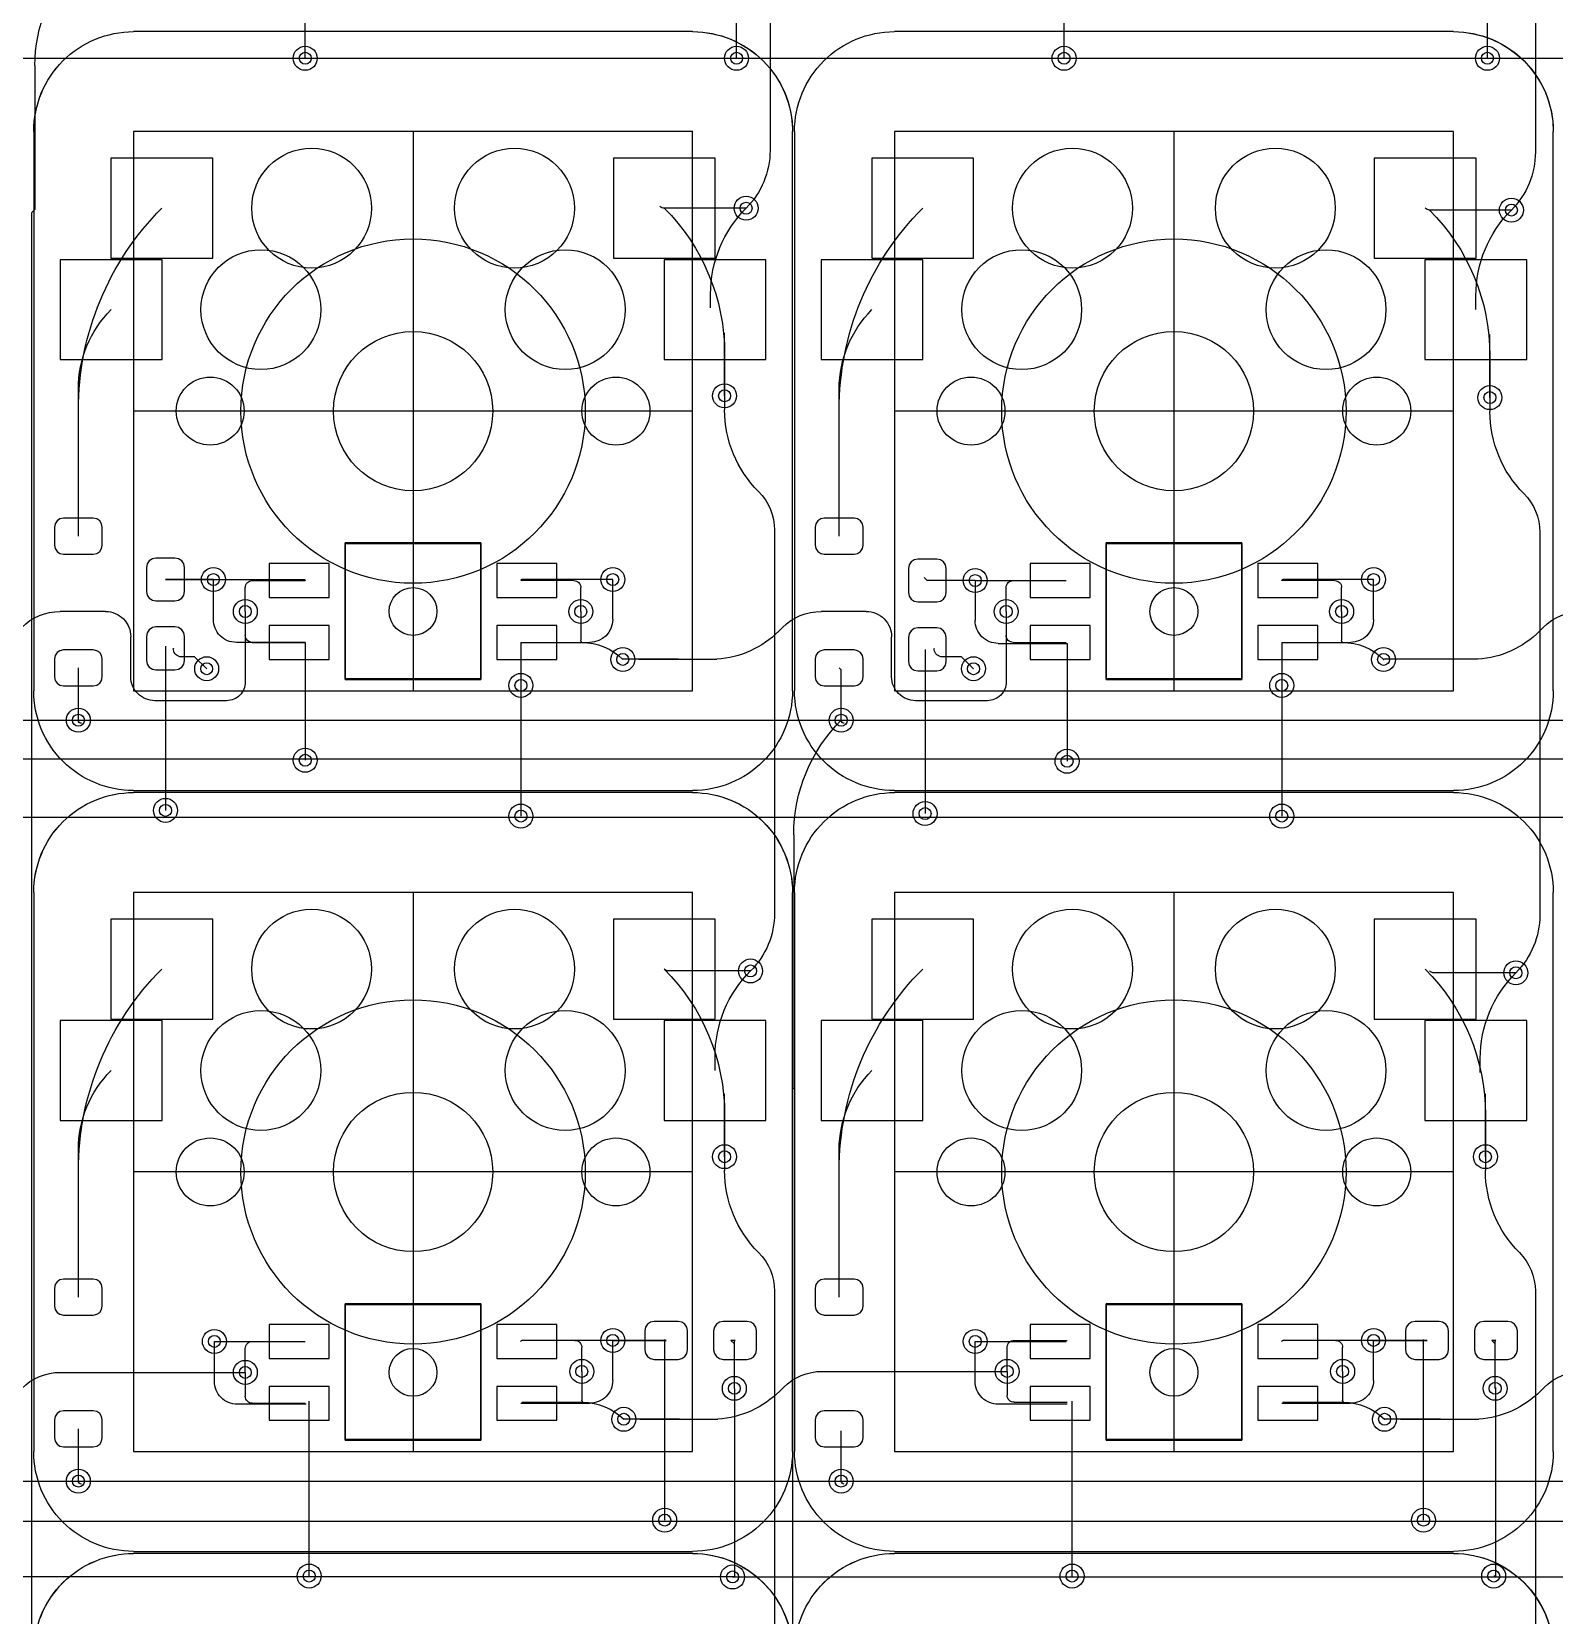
# Model space of a CAD drawing. Header units: millimetres. Extents: x -220 to 263, y -14 to 135.
# Drawn here: x -127.67 to -89.55, y 57.4 to 97.05 of the extents above; entities that cross this region are included whole.
import ezdxf

# ---------------------------------------------------------------- set-up
doc = ezdxf.new("R2010")
doc.units = ezdxf.units.MM
for name, color, linetype, lineweight, true_color in [('livello 10', 6, 'Continuous', 25, 0xff00ff), ('livello 7', 6, 'Continuous', 25, 0xff00ff), ('livello 8', 18, 'Continuous', 25, 0x000000), ('livello 9', 18, 'Continuous', 25, 0x000000)]:
    doc.layers.add(name, color=color, linetype=linetype, lineweight=lineweight, true_color=true_color)

msp = doc.modelspace()

# ---------------------------------------------------------------- linework, layer by layer
at = {"layer": 'livello 10', "color": 6, "true_color": 0xff00ff, "flags": 128}
for points in [[(-125.122, 94.549), (-125.122, 80.549)], [(-111.123, 94.549), (-125.122, 94.549)], [(-111.122, 94.549), (-125.121, 94.549)], [(-111.123, 80.549), (-111.123, 94.549)], [(-92.073, 94.549), (-106.072, 94.549)], [(-92.073, 94.549), (-106.072, 94.549)], [(-106.072, 94.549), (-106.072, 80.549)], [(-92.073, 80.549), (-92.073, 94.549)], [(-125.122, 80.549), (-111.123, 80.549)], [(-106.072, 80.549), (-92.073, 80.549)], [(-111.123, 75.499), (-125.122, 75.499)], [(-125.122, 75.499), (-125.122, 61.499)], [(-111.122, 75.499), (-125.121, 75.499)], [(-111.123, 61.499), (-111.123, 75.499)], [(-106.072, 75.499), (-106.072, 61.499)], [(-92.073, 75.499), (-106.072, 75.499)], [(-92.073, 75.499), (-106.072, 75.499)], [(-92.073, 61.499), (-92.073, 75.499)], [(-125.122, 61.499), (-111.123, 61.499)], [(-106.072, 61.499), (-92.073, 61.499)]]:
    msp.add_lwpolyline(points, dxfattribs=at)
at = {"layer": 'livello 7', "color": 6, "true_color": 0xff00ff, "flags": 128}
for points in [[(-127.622, 94.549, -0.414214), (-125.122, 97.049)], [(-127.621, 94.549, -0.414214), (-125.121, 97.049)], [(-111.123, 97.049, -0.414214), (-108.623, 94.549)], [(-111.122, 97.049, -0.41419), (-108.622, 94.549)], [(-108.572, 94.549, -0.414214), (-106.072, 97.049)], [(-108.572, 94.549, -0.414214), (-106.072, 97.049)], [(-92.073, 97.049, -0.414214), (-89.573, 94.549)], [(-92.073, 97.049, -0.41419), (-89.573, 94.549)], [(-125.122, 78.049, -0.414214), (-127.622, 80.549)], [(-108.623, 80.549, -0.414214), (-111.123, 78.049)], [(-106.072, 78.049, -0.414214), (-108.572, 80.549)], [(-89.573, 80.549, -0.414214), (-92.073, 78.049)], [(-127.622, 75.499, -0.414214), (-125.122, 77.999)], [(-127.621, 75.499, -0.414214), (-125.121, 77.999)], [(-111.123, 77.999, -0.414214), (-108.623, 75.499)], [(-111.122, 77.999, -0.414214), (-108.622, 75.499)], [(-108.572, 75.499, -0.414214), (-106.072, 77.999)], [(-108.572, 75.499, -0.414214), (-106.072, 77.999)], [(-92.073, 77.999, -0.414214), (-89.573, 75.499)], [(-92.073, 77.999, -0.414214), (-89.573, 75.499)], [(-125.122, 58.999, -0.414214), (-127.622, 61.499)], [(-108.623, 61.499, -0.414214), (-111.123, 58.999)], [(-106.072, 58.999, -0.414214), (-108.572, 61.499)], [(-89.573, 61.499, -0.414214), (-92.073, 58.999)], [(-127.622, 56.449, -0.414214), (-125.122, 58.949)], [(-127.621, 56.449, -0.414214), (-125.121, 58.948)], [(-111.123, 58.949, -0.414214), (-108.623, 56.449)], [(-111.122, 58.948, -0.41419), (-108.622, 56.448)], [(-108.572, 56.449, -0.414214), (-106.072, 58.949)], [(-108.572, 56.449, -0.414214), (-106.072, 58.948)], [(-92.073, 58.949, -0.414214), (-89.573, 56.449)], [(-92.073, 58.948, -0.41419), (-89.573, 56.448)]]:
    msp.add_lwpolyline(points, format="xyb", dxfattribs=at)
for points in [[(-111.123, 97.049), (-125.122, 97.049)], [(-92.073, 97.049), (-106.072, 97.049)], [(-127.622, 94.549), (-127.622, 80.549)], [(-125.122, 94.549), (-125.122, 80.549)], [(-111.123, 94.549), (-125.122, 94.549)], [(-111.122, 94.549), (-125.121, 94.549)], [(-118.123, 94.549), (-118.123, 80.549)], [(-111.123, 80.549), (-111.123, 94.549)], [(-108.623, 80.549), (-108.623, 94.549)], [(-108.572, 94.549), (-108.572, 80.549)], [(-92.073, 94.549), (-106.072, 94.549)], [(-92.073, 94.549), (-106.072, 94.549)], [(-106.072, 94.549), (-106.072, 80.549)], [(-99.073, 94.549), (-99.073, 80.549)], [(-92.073, 80.549), (-92.073, 94.549)], [(-89.573, 80.549), (-89.573, 94.549)], [(-111.123, 87.549), (-125.122, 87.549)], [(-111.123, 87.549), (-125.122, 87.549)], [(-92.073, 87.549), (-106.072, 87.549)], [(-92.073, 87.549), (-106.072, 87.549)], [(-116.423, 84.249), (-119.823, 84.249)], [(-119.823, 84.249), (-119.823, 80.849)], [(-119.823, 80.849), (-119.823, 84.249)], [(-119.823, 84.249), (-116.423, 84.249)], [(-116.423, 80.849), (-116.423, 84.249)], [(-116.423, 84.249), (-116.423, 80.849)], [(-97.373, 84.249), (-100.773, 84.249)], [(-100.773, 84.249), (-100.773, 80.849)], [(-100.773, 80.849), (-100.773, 84.249)], [(-100.773, 84.249), (-97.373, 84.249)], [(-97.373, 80.849), (-97.373, 84.249)], [(-97.373, 84.249), (-97.373, 80.849)], [(-125.122, 80.549), (-111.123, 80.549)], [(-119.823, 80.849), (-116.423, 80.849)], [(-116.423, 80.849), (-119.823, 80.849)], [(-106.072, 80.549), (-92.073, 80.549)], [(-100.773, 80.849), (-97.373, 80.849)], [(-97.373, 80.849), (-100.773, 80.849)], [(-125.122, 78.049), (-111.123, 78.049)], [(-111.123, 77.999), (-125.122, 77.999)], [(-111.122, 77.999), (-125.121, 77.999)], [(-106.072, 78.049), (-92.073, 78.049)], [(-92.073, 77.999), (-106.072, 77.999)], [(-92.073, 77.999), (-106.072, 77.999)], [(-127.622, 75.499), (-127.622, 61.499)], [(-111.123, 75.499), (-125.122, 75.499)], [(-125.122, 75.499), (-125.122, 61.499)], [(-111.122, 75.499), (-125.121, 75.499)], [(-118.123, 75.499), (-118.123, 61.499)], [(-111.123, 61.499), (-111.123, 75.499)], [(-108.623, 61.499), (-108.623, 75.499)], [(-108.572, 75.499), (-108.572, 61.499)], [(-106.072, 75.499), (-106.072, 61.499)], [(-92.073, 75.499), (-106.072, 75.499)], [(-92.073, 75.499), (-106.072, 75.499)], [(-99.073, 75.499), (-99.073, 61.499)], [(-92.073, 61.499), (-92.073, 75.499)], [(-89.573, 61.499), (-89.573, 75.499)], [(-111.123, 68.499), (-125.122, 68.499)], [(-111.123, 68.499), (-125.122, 68.499)], [(-92.073, 68.499), (-106.072, 68.499)], [(-92.073, 68.499), (-106.072, 68.499)], [(-116.423, 65.199), (-119.823, 65.199)], [(-119.823, 65.199), (-119.823, 61.799)], [(-119.823, 65.199), (-116.423, 65.199)], [(-119.823, 61.799), (-119.823, 65.199)], [(-116.423, 61.799), (-116.423, 65.199)], [(-116.423, 65.199), (-116.423, 61.799)], [(-97.373, 65.199), (-100.773, 65.199)], [(-100.773, 65.199), (-100.773, 61.799)], [(-100.773, 65.199), (-97.373, 65.199)], [(-100.773, 61.799), (-100.773, 65.199)], [(-97.373, 61.799), (-97.373, 65.199)], [(-97.373, 65.199), (-97.373, 61.799)], [(-125.122, 61.499), (-111.123, 61.499)], [(-119.823, 61.799), (-116.423, 61.799)], [(-116.423, 61.799), (-119.823, 61.799)], [(-106.072, 61.499), (-92.073, 61.499)], [(-100.773, 61.799), (-97.373, 61.799)], [(-97.373, 61.799), (-100.773, 61.799)], [(-125.122, 58.999), (-111.123, 58.999)], [(-111.123, 58.949), (-125.122, 58.949)], [(-111.122, 58.949), (-125.121, 58.949)], [(-106.072, 58.999), (-92.073, 58.999)], [(-92.073, 58.949), (-106.072, 58.949)], [(-92.073, 58.949), (-106.072, 58.949)]]:
    msp.add_lwpolyline(points, dxfattribs=at)
at = {"layer": 'livello 7', "color": 6, "true_color": 0xff00ff}
for centre in [(-118.123, 87.549), (-99.073, 87.549), (-118.123, 68.499), (-99.073, 68.499)]:
    msp.add_circle(centre, 4.311, dxfattribs=at)
at = {"layer": 'livello 8', "color": 163, "true_color": 0x4d7fc4, "flags": 128}
for points in [[(-109.184, 103.663), (-109.184, 94.077)], [(-90.023, 103.617), (-90.023, 94.031)], [(-110.023, 96.382), (-110.023, 102.32)], [(-91.223, 96.382), (-91.223, 102.32)], [(-120.823, 96.382), (-120.823, 100.757)], [(-101.823, 96.382), (-101.823, 100.757)], [(-127.591, 96.203), (-127.591, 92.599)], [(-123.138, 91.379), (-123.138, 93.879), (-125.688, 93.879), (-125.688, 91.379), (-123.138, 91.379)], [(-104.088, 91.379), (-104.088, 93.879), (-106.638, 93.879), (-106.638, 91.379), (-104.088, 91.379)], [(-127.591, 92.599), (-127.673, 92.517)], [(-127.673, 92.517), (-127.673, 77.199)], [(-109.288, 88.839), (-109.288, 91.339), (-111.838, 91.339), (-111.838, 88.839), (-109.288, 88.839)], [(-90.238, 88.839), (-90.238, 91.339), (-92.788, 91.339), (-92.788, 88.839), (-90.238, 88.839)], [(-110.674, 90.135), (-110.674, 90.48)], [(-91.513, 90.089), (-91.513, 90.434)], [(-110.323, 87.932), (-110.323, 89.509)], [(-91.161, 87.886), (-91.161, 89.463)], [(-110.323, 87.932), (-110.323, 87.584)], [(-91.161, 87.886), (-91.161, 87.538)], [(-126.504, 84.418), (-126.504, 87.58)], [(-107.454, 84.418), (-107.454, 87.58)], [(-126.879, 84.868), (-126.965, 84.851), (-127.038, 84.802), (-127.087, 84.729), (-127.104, 84.643), (-127.104, 84.193), (-127.087, 84.107), (-127.038, 84.034), (-126.965, 83.985), (-126.879, 83.968), (-126.129, 83.968), (-126.043, 83.985), (-125.97, 84.034), (-125.921, 84.107), (-125.904, 84.193), (-125.904, 84.643), (-125.921, 84.729), (-125.97, 84.802), (-126.043, 84.851), (-126.129, 84.868), (-126.879, 84.868)], [(-107.829, 84.868), (-107.915, 84.851), (-107.988, 84.802), (-108.037, 84.729), (-108.054, 84.643), (-108.054, 84.193), (-108.037, 84.107), (-107.988, 84.034), (-107.915, 83.985), (-107.829, 83.968), (-107.079, 83.968), (-106.993, 83.985), (-106.92, 84.034), (-106.871, 84.107), (-106.854, 84.193), (-106.854, 84.643), (-106.871, 84.729), (-106.92, 84.802), (-106.993, 84.851), (-107.079, 84.868), (-107.829, 84.868)], [(-109.073, 84.567), (-109.073, 74.981)], [(-89.911, 84.52), (-89.911, 74.934)], [(-124.56, 83.87), (-124.651, 83.852), (-124.728, 83.8), (-124.779, 83.723), (-124.797, 83.632), (-124.797, 83.032), (-124.779, 82.941), (-124.728, 82.864), (-124.651, 82.813), (-124.56, 82.795), (-124.085, 82.795), (-123.994, 82.813), (-123.917, 82.864), (-123.865, 82.941), (-123.847, 83.032), (-123.847, 83.632), (-123.865, 83.723), (-123.917, 83.8), (-123.994, 83.852), (-124.085, 83.87), (-124.56, 83.87)], [(-120.223, 82.882), (-120.223, 83.732), (-121.723, 83.732), (-121.723, 82.882), (-120.223, 82.882)], [(-114.523, 82.882), (-114.523, 83.732), (-116.023, 83.732), (-116.023, 82.882), (-114.523, 82.882)], [(-105.485, 83.845), (-105.576, 83.827), (-105.653, 83.775), (-105.704, 83.698), (-105.722, 83.607), (-105.722, 83.007), (-105.704, 82.916), (-105.653, 82.839), (-105.576, 82.788), (-105.485, 82.77), (-105.01, 82.77), (-104.919, 82.788), (-104.842, 82.839), (-104.79, 82.916), (-104.772, 83.007), (-104.772, 83.607), (-104.79, 83.698), (-104.842, 83.775), (-104.919, 83.827), (-105.01, 83.845), (-105.485, 83.845)], [(-101.173, 82.882), (-101.173, 83.732), (-102.673, 83.732), (-102.673, 82.882), (-101.173, 82.882)], [(-95.473, 82.882), (-95.473, 83.732), (-96.973, 83.732), (-96.973, 82.882), (-95.473, 82.882)], [(-124.322, 83.332), (-123.123, 83.332)], [(-123.123, 82.332), (-123.123, 83.332)], [(-122.148, 83.307), (-120.823, 83.307)], [(-113.123, 83.332), (-115.398, 83.332)], [(-105.247, 83.307), (-105.323, 83.382)], [(-104.048, 83.307), (-105.247, 83.307)], [(-104.048, 83.307), (-104.048, 82.307)], [(-103.098, 83.307), (-101.773, 83.307)], [(-94.073, 83.332), (-96.348, 83.332)], [(-122.323, 82.532), (-122.323, 83.132)], [(-103.273, 82.532), (-103.273, 83.132)], [(-113.923, 82.532), (-113.923, 81.815)], [(-94.873, 82.532), (-94.873, 81.815)], [(-124.56, 82.145), (-124.651, 82.127), (-124.728, 82.075), (-124.779, 81.998), (-124.797, 81.907), (-124.797, 81.307), (-124.779, 81.216), (-124.728, 81.139), (-124.651, 81.088), (-124.56, 81.07), (-124.085, 81.07), (-123.994, 81.088), (-123.917, 81.139), (-123.865, 81.216), (-123.847, 81.307), (-123.847, 81.907), (-123.865, 81.998), (-123.917, 82.075), (-123.994, 82.127), (-124.085, 82.145), (-124.56, 82.145)], [(-120.223, 81.332), (-120.223, 82.182), (-121.723, 82.182), (-121.723, 81.332), (-120.223, 81.332)], [(-114.523, 81.332), (-114.523, 82.182), (-116.023, 82.182), (-116.023, 81.332), (-114.523, 81.332)], [(-105.485, 82.12), (-105.576, 82.102), (-105.653, 82.05), (-105.704, 81.973), (-105.722, 81.882), (-105.722, 81.282), (-105.704, 81.191), (-105.653, 81.114), (-105.576, 81.063), (-105.485, 81.045), (-105.01, 81.045), (-104.919, 81.063), (-104.842, 81.114), (-104.79, 81.191), (-104.772, 81.282), (-104.772, 81.882), (-104.79, 81.973), (-104.842, 82.05), (-104.919, 82.102), (-105.01, 82.12), (-105.485, 82.12)], [(-101.173, 81.332), (-101.173, 82.182), (-102.673, 82.182), (-102.673, 81.332), (-101.173, 81.332)], [(-95.473, 81.332), (-95.473, 82.182), (-96.973, 82.182), (-96.973, 81.332), (-95.473, 81.332)], [(-120.823, 81.757), (-122.548, 81.757)], [(-120.823, 81.757), (-120.823, 78.807)], [(-115.423, 81.757), (-113.899, 81.757)], [(-103.473, 81.732), (-101.748, 81.732)], [(-101.748, 81.732), (-101.748, 78.782)], [(-96.373, 81.757), (-94.849, 81.757)], [(-126.879, 81.568), (-126.965, 81.551), (-127.038, 81.502), (-127.087, 81.429), (-127.104, 81.343), (-127.104, 80.893), (-127.087, 80.807), (-127.038, 80.734), (-126.965, 80.685), (-126.879, 80.668), (-126.129, 80.668), (-126.043, 80.685), (-125.97, 80.734), (-125.921, 80.807), (-125.904, 80.893), (-125.904, 81.343), (-125.921, 81.429), (-125.97, 81.502), (-126.043, 81.551), (-126.129, 81.568), (-126.879, 81.568)], [(-124.322, 81.664), (-124.322, 77.553)], [(-123.592, 81.4), (-123.962, 81.4)], [(-123.291, 81.099), (-123.592, 81.4)], [(-107.829, 81.568), (-107.915, 81.551), (-107.988, 81.502), (-108.037, 81.429), (-108.054, 81.343), (-108.054, 80.893), (-108.037, 80.807), (-107.988, 80.734), (-107.915, 80.685), (-107.829, 80.668), (-107.079, 80.668), (-106.993, 80.685), (-106.92, 80.734), (-106.871, 80.807), (-106.854, 80.893), (-106.854, 81.343), (-106.871, 81.429), (-106.92, 81.502), (-106.993, 81.551), (-107.079, 81.568), (-107.829, 81.568)], [(-105.304, 81.582), (-105.304, 77.472)], [(-104.392, 81.4), (-104.912, 81.4)], [(-104.091, 81.099), (-104.392, 81.4)], [(-126.504, 79.81), (-126.504, 81.118)], [(-107.404, 81.068), (-107.454, 81.118)], [(-107.404, 79.81), (-107.404, 81.068)], [(-115.423, 80.682), (-115.423, 77.41)], [(-96.373, 80.682), (-96.373, 77.41)], [(-127.673, 77.199), (-127.673, 64.199)], [(-108.591, 76.944), (-108.591, 70.599)], [(-123.138, 72.329), (-123.138, 74.829), (-125.688, 74.829), (-125.688, 72.329), (-123.138, 72.329)], [(-104.088, 72.329), (-104.088, 74.829), (-106.638, 74.829), (-106.638, 72.329), (-104.088, 72.329)], [(-109.288, 69.789), (-109.288, 72.289), (-111.838, 72.289), (-111.838, 69.789), (-109.288, 69.789)], [(-90.238, 69.789), (-90.238, 72.289), (-92.788, 72.289), (-92.788, 69.789), (-90.238, 69.789)], [(-110.563, 71.039), (-110.563, 71.384)], [(-91.401, 70.992), (-91.401, 71.337)], [(-108.591, 70.599), (-108.623, 70.567)], [(-110.323, 68.882), (-110.323, 70.459)], [(-108.623, 70.567), (-108.623, 38.731)], [(-91.273, 68.882), (-91.273, 70.459)], [(-110.323, 68.882), (-110.323, 68.534)], [(-91.273, 68.882), (-91.273, 68.534)], [(-126.504, 65.368), (-126.504, 68.53)], [(-107.454, 65.368), (-107.454, 68.53)], [(-126.879, 65.818), (-126.965, 65.8), (-127.038, 65.752), (-127.087, 65.679), (-127.104, 65.593), (-127.104, 65.143), (-127.087, 65.056), (-127.038, 64.983), (-126.965, 64.935), (-126.879, 64.918), (-126.129, 64.918), (-126.043, 64.935), (-125.97, 64.983), (-125.921, 65.056), (-125.904, 65.143), (-125.904, 65.593), (-125.921, 65.679), (-125.97, 65.752), (-126.043, 65.8), (-126.129, 65.818), (-126.879, 65.818)], [(-109.073, 65.516), (-109.073, 55.931)], [(-107.829, 65.818), (-107.915, 65.8), (-107.988, 65.752), (-108.037, 65.679), (-108.054, 65.593), (-108.054, 65.143), (-108.037, 65.056), (-107.988, 64.983), (-107.915, 64.935), (-107.829, 64.918), (-107.079, 64.918), (-106.993, 64.935), (-106.92, 64.983), (-106.871, 65.056), (-106.854, 65.143), (-106.854, 65.593), (-106.871, 65.679), (-106.92, 65.752), (-106.993, 65.8), (-107.079, 65.818), (-107.829, 65.818)], [(-90.023, 65.516), (-90.023, 55.931)], [(-121.723, 64.682), (-121.723, 63.832), (-120.223, 63.832), (-120.223, 64.682), (-121.723, 64.682)], [(-116.023, 64.682), (-116.023, 63.832), (-114.523, 63.832), (-114.523, 64.682), (-116.023, 64.682)], [(-112.323, 64.045), (-112.304, 63.954), (-112.253, 63.877), (-112.176, 63.825), (-112.085, 63.807), (-111.485, 63.807), (-111.394, 63.825), (-111.317, 63.877), (-111.266, 63.954), (-111.248, 64.045), (-111.248, 64.52), (-111.266, 64.611), (-111.317, 64.688), (-111.394, 64.739), (-111.485, 64.757), (-112.085, 64.757), (-112.176, 64.739), (-112.253, 64.688), (-112.304, 64.611), (-112.323, 64.52), (-112.323, 64.045)], [(-110.598, 64.045), (-110.579, 63.954), (-110.528, 63.877), (-110.451, 63.825), (-110.36, 63.807), (-109.76, 63.807), (-109.669, 63.825), (-109.592, 63.877), (-109.541, 63.954), (-109.523, 64.045), (-109.523, 64.52), (-109.541, 64.611), (-109.592, 64.688), (-109.669, 64.739), (-109.76, 64.757), (-110.36, 64.757), (-110.451, 64.739), (-110.528, 64.688), (-110.579, 64.611), (-110.598, 64.52), (-110.598, 64.045)], [(-102.673, 64.682), (-102.673, 63.832), (-101.173, 63.832), (-101.173, 64.682), (-102.673, 64.682)], [(-96.973, 64.682), (-96.973, 63.832), (-95.473, 63.832), (-95.473, 64.682), (-96.973, 64.682)], [(-93.273, 64.045), (-93.254, 63.954), (-93.203, 63.877), (-93.126, 63.825), (-93.035, 63.807), (-92.435, 63.807), (-92.344, 63.825), (-92.267, 63.877), (-92.216, 63.954), (-92.198, 64.045), (-92.198, 64.52), (-92.216, 64.611), (-92.267, 64.688), (-92.344, 64.739), (-92.435, 64.757), (-93.035, 64.757), (-93.126, 64.739), (-93.203, 64.688), (-93.254, 64.611), (-93.273, 64.52), (-93.273, 64.045)], [(-91.548, 64.045), (-91.529, 63.954), (-91.478, 63.877), (-91.401, 63.825), (-91.31, 63.807), (-90.71, 63.807), (-90.619, 63.825), (-90.542, 63.877), (-90.491, 63.954), (-90.473, 64.045), (-90.473, 64.52), (-90.491, 64.611), (-90.542, 64.688), (-90.619, 64.739), (-90.71, 64.757), (-91.31, 64.757), (-91.401, 64.739), (-91.478, 64.688), (-91.529, 64.611), (-91.548, 64.52), (-91.548, 64.045)], [(-123.098, 63.257), (-123.098, 64.257)], [(-122.148, 64.257), (-120.823, 64.257)], [(-113.123, 64.282), (-115.398, 64.282)], [(-113.123, 64.282), (-111.785, 64.282)], [(-111.823, 59.782), (-111.823, 64.305)], [(-110.06, 64.282), (-110.166, 64.282)], [(-110.079, 64.263), (-110.06, 64.282)], [(-110.079, 63.082), (-110.079, 64.263)], [(-104.048, 63.257), (-104.048, 64.257)], [(-103.073, 64.282), (-101.748, 64.282)], [(-94.073, 64.282), (-96.348, 64.282)], [(-94.073, 64.282), (-92.735, 64.282)], [(-92.823, 59.782), (-92.823, 64.305)], [(-91.01, 64.282), (-91.116, 64.282)], [(-91.029, 64.263), (-91.01, 64.282)], [(-91.029, 63.082), (-91.029, 64.263)], [(-127.673, 64.199), (-127.673, 37.062)], [(-122.323, 63.482), (-122.323, 64.082)], [(-103.248, 63.507), (-103.248, 64.107)], [(-113.898, 63.507), (-113.898, 62.79)], [(-94.848, 63.507), (-94.848, 62.79)], [(-121.723, 63.132), (-121.723, 62.282), (-120.223, 62.282), (-120.223, 63.132), (-121.723, 63.132)], [(-116.023, 63.132), (-116.023, 62.282), (-114.523, 62.282), (-114.523, 63.132), (-116.023, 63.132)], [(-110.079, 63.082), (-110.079, 58.359)], [(-102.673, 63.132), (-102.673, 62.282), (-101.173, 62.282), (-101.173, 63.132), (-102.673, 63.132)], [(-96.973, 63.132), (-96.973, 62.282), (-95.473, 62.282), (-95.473, 63.132), (-96.973, 63.132)], [(-91.023, 63.105), (-91.023, 58.382)], [(-120.798, 62.682), (-122.523, 62.682)], [(-120.723, 58.382), (-120.723, 62.757)], [(-115.398, 62.732), (-113.874, 62.732)], [(-101.748, 62.682), (-103.473, 62.682)], [(-101.623, 58.382), (-101.623, 62.757)], [(-96.348, 62.732), (-94.824, 62.732)], [(-126.879, 62.518), (-126.965, 62.5), (-127.038, 62.452), (-127.087, 62.379), (-127.104, 62.293), (-127.104, 61.843), (-127.087, 61.756), (-127.038, 61.683), (-126.965, 61.635), (-126.879, 61.618), (-126.129, 61.618), (-126.043, 61.635), (-125.97, 61.683), (-125.921, 61.756), (-125.904, 61.843), (-125.904, 62.293), (-125.921, 62.379), (-125.97, 62.452), (-126.043, 62.5), (-126.129, 62.518), (-126.879, 62.518)], [(-107.829, 62.518), (-107.915, 62.5), (-107.988, 62.452), (-108.037, 62.379), (-108.054, 62.293), (-108.054, 61.843), (-108.037, 61.756), (-107.988, 61.683), (-107.915, 61.635), (-107.829, 61.618), (-107.079, 61.618), (-106.993, 61.635), (-106.92, 61.683), (-106.871, 61.756), (-106.854, 61.843), (-106.854, 62.293), (-106.871, 62.379), (-106.92, 62.452), (-106.993, 62.5), (-107.079, 62.518), (-107.829, 62.518)], [(-126.504, 60.759), (-126.504, 62.068)], [(-107.404, 60.759), (-107.404, 62.018)], [(-110.079, 58.359), (-110.123, 58.359)], [(-91.023, 58.382), (-91.066, 58.382)]]:
    msp.add_lwpolyline(points, dxfattribs=at)
for points in [[(-127.591, 96.203, -0.198908), (-126.523, 98.782)], [(-109.184, 94.077, -0.198907), (-109.784, 92.629)], [(-90.023, 94.031, -0.198912), (-90.623, 92.582)], [(-126.504, 87.58, -0.198909), (-124.413, 92.629)], [(-110.674, 90.48, -0.198901), (-109.784, 92.629)], [(-107.454, 87.58, -0.198909), (-105.363, 92.629)], [(-91.512, 90.434, -0.198908), (-90.623, 92.582)], [(-109.473, 85.532, -0.198913), (-110.323, 87.584)], [(-90.311, 85.486, -0.198916), (-91.161, 87.538)], [(-109.472, 85.532, -0.198921), (-109.073, 84.567)], [(-90.311, 85.486, -0.198929), (-89.911, 84.52)], [(-122.322, 83.132, -0.414214), (-122.148, 83.307)], [(-115.422, 83.307, -0.414214), (-115.398, 83.332)], [(-103.272, 83.132, -0.414214), (-103.098, 83.307)], [(-96.372, 83.307, -0.414214), (-96.348, 83.332)], [(-122.548, 81.757, -0.414214), (-123.123, 82.332)], [(-103.473, 81.732, -0.414214), (-104.048, 82.307)], [(-113.899, 81.757, -0.19889), (-113.923, 81.815)], [(-113.899, 81.757, -0.198904), (-112.873, 81.332)], [(-94.849, 81.757, -0.19889), (-94.873, 81.815)], [(-94.849, 81.757, -0.198904), (-93.823, 81.332)], [(-123.962, 81.4, -0.345371), (-124.129, 81.607)], [(-124.129, 81.607, -0.414214), (-124.123, 81.601)], [(-104.912, 81.4, -0.345371), (-105.079, 81.607)], [(-105.079, 81.607, -0.414214), (-105.073, 81.601)], [(-108.591, 76.944, -0.198914), (-107.404, 79.81)], [(-109.072, 74.981, -0.198907), (-109.673, 73.532)], [(-89.911, 74.934, -0.198912), (-90.511, 73.486)], [(-126.504, 68.53, -0.198913), (-124.413, 73.579)], [(-110.563, 71.384, -0.198905), (-109.673, 73.532)], [(-107.454, 68.53, -0.198913), (-105.363, 73.579)], [(-91.401, 71.337, -0.198908), (-90.511, 73.486)], [(-109.472, 66.482, -0.198916), (-110.323, 68.534)], [(-90.422, 66.482, -0.198916), (-91.273, 68.534)], [(-109.473, 66.482, -0.198929), (-109.073, 65.516)], [(-90.423, 66.482, -0.198929), (-90.023, 65.516)], [(-122.323, 64.082, -0.414214), (-122.148, 64.257)], [(-115.423, 64.257, -0.414214), (-115.398, 64.282)], [(-103.248, 64.107, -0.414214), (-103.073, 64.282)], [(-96.373, 64.257, -0.414214), (-96.348, 64.282)], [(-122.523, 62.682, -0.414214), (-123.098, 63.257)], [(-103.473, 62.682, -0.414214), (-104.048, 63.257)], [(-113.874, 62.732, -0.198573), (-113.898, 62.79)], [(-113.874, 62.732, -0.198911), (-112.848, 62.307)], [(-94.824, 62.732, -0.198573), (-94.848, 62.79)], [(-94.824, 62.732, -0.198911), (-93.798, 62.307)]]:
    msp.add_lwpolyline(points, format="xyb", dxfattribs=at)
at = {"layer": 'livello 8', "color": 254, "true_color": 0xd0d2cd, "flags": 128}
for points in [[(-116.423, 84.232), (-119.823, 84.232)], [(-119.823, 84.232), (-119.823, 80.832)], [(-119.823, 80.832), (-119.823, 84.232)], [(-119.823, 84.232), (-116.423, 84.232)], [(-116.423, 80.832), (-116.423, 84.232)], [(-116.423, 84.232), (-116.423, 80.832)], [(-97.373, 84.232), (-100.773, 84.232)], [(-100.773, 84.232), (-100.773, 80.832)], [(-100.773, 80.832), (-100.773, 84.232)], [(-100.773, 84.232), (-97.373, 84.232)], [(-97.373, 80.832), (-97.373, 84.232)], [(-97.373, 84.232), (-97.373, 80.832)], [(-119.823, 80.832), (-116.423, 80.832)], [(-116.423, 80.832), (-119.823, 80.832)], [(-100.773, 80.832), (-97.373, 80.832)], [(-97.373, 80.832), (-100.773, 80.832)], [(-116.423, 65.182), (-119.823, 65.182)], [(-119.823, 65.182), (-119.823, 61.782)], [(-119.823, 65.182), (-116.423, 65.182)], [(-119.823, 61.782), (-119.823, 65.182)], [(-116.423, 61.782), (-116.423, 65.182)], [(-116.423, 65.182), (-116.423, 61.782)], [(-97.373, 65.182), (-100.773, 65.182)], [(-100.773, 65.182), (-100.773, 61.782)], [(-100.773, 65.182), (-97.373, 65.182)], [(-100.773, 61.782), (-100.773, 65.182)], [(-97.373, 61.782), (-97.373, 65.182)], [(-97.373, 65.182), (-97.373, 61.782)], [(-119.823, 61.782), (-116.423, 61.782)], [(-116.423, 61.782), (-119.823, 61.782)], [(-100.773, 61.782), (-97.373, 61.782)], [(-97.373, 61.782), (-100.773, 61.782)]]:
    msp.add_lwpolyline(points, dxfattribs=at)
at = {"layer": 'livello 8', "color": 7, "true_color": 0xececec}
for centre in [(-120.823, 96.382), (-110.023, 96.382), (-101.823, 96.382), (-91.223, 96.382), (-109.784, 92.629), (-90.623, 92.582), (-110.323, 87.932), (-91.161, 87.886), (-123.123, 83.332), (-113.123, 83.332), (-104.048, 83.307), (-94.073, 83.332), (-122.323, 82.532), (-113.923, 82.532), (-103.273, 82.532), (-94.873, 82.532), (-123.291, 81.099), (-112.873, 81.332), (-104.091, 81.099), (-93.823, 81.332), (-115.423, 80.682), (-96.373, 80.682), (-126.504, 79.81), (-107.404, 79.81), (-120.823, 78.807), (-101.748, 78.782), (-124.322, 77.553), (-105.304, 77.472), (-115.423, 77.41), (-96.373, 77.41), (-109.673, 73.532), (-90.511, 73.486), (-110.323, 68.882), (-91.273, 68.882), (-123.098, 64.257), (-113.123, 64.282), (-104.048, 64.257), (-94.073, 64.282), (-122.323, 63.482), (-113.898, 63.507), (-103.248, 63.507), (-94.848, 63.507), (-110.079, 63.082), (-91.029, 63.082), (-112.848, 62.307), (-93.798, 62.307), (-126.504, 60.759), (-107.404, 60.759), (-111.823, 59.782), (-92.823, 59.782), (-120.723, 58.382), (-101.623, 58.382), (-91.066, 58.382), (-110.123, 58.359)]:
    msp.add_circle(centre, 0.3, dxfattribs=at)
at = {"layer": 'livello 8', "color": 7}
for centre, radius in [((-120.823, 96.382), 0.15), ((-110.023, 96.382), 0.15), ((-101.823, 96.382), 0.15), ((-91.223, 96.382), 0.15), ((-120.663, 92.629), 1.5), ((-115.583, 92.629), 1.5), ((-101.613, 92.629), 1.5), ((-96.533, 92.629), 1.5), ((-109.784, 92.629), 0.15), ((-90.623, 92.582), 0.15), ((-121.933, 90.089), 1.5), ((-114.313, 90.089), 1.5), ((-102.883, 90.089), 1.5), ((-95.263, 90.089), 1.5), ((-118.123, 87.549), 1.994), ((-118.123, 87.549), 1.994), ((-99.073, 87.549), 1.994), ((-99.073, 87.549), 1.994), ((-123.203, 87.549), 0.851), ((-123.203, 87.549), 0.851), ((-113.043, 87.549), 0.851), ((-113.043, 87.549), 0.851), ((-110.323, 87.932), 0.15), ((-104.153, 87.549), 0.851), ((-104.153, 87.549), 0.851), ((-93.993, 87.549), 0.851), ((-93.993, 87.549), 0.851), ((-91.161, 87.886), 0.15), ((-123.123, 83.332), 0.15), ((-113.123, 83.332), 0.15), ((-104.048, 83.307), 0.15), ((-94.073, 83.332), 0.15), ((-122.323, 82.532), 0.15), ((-113.923, 82.532), 0.15), ((-103.273, 82.532), 0.15), ((-94.873, 82.532), 0.15), ((-112.873, 81.332), 0.15), ((-93.823, 81.332), 0.15), ((-123.291, 81.099), 0.15), ((-104.091, 81.099), 0.15), ((-115.423, 80.682), 0.15), ((-96.373, 80.682), 0.15), ((-126.504, 79.81), 0.15), ((-107.404, 79.81), 0.15), ((-120.823, 78.807), 0.15), ((-101.748, 78.782), 0.15), ((-124.322, 77.553), 0.15), ((-115.423, 77.41), 0.15), ((-105.304, 77.472), 0.15), ((-96.373, 77.41), 0.15), ((-120.663, 73.579), 1.5), ((-115.583, 73.579), 1.5), ((-101.613, 73.579), 1.5), ((-96.533, 73.579), 1.5), ((-109.673, 73.532), 0.15), ((-90.511, 73.486), 0.15), ((-121.933, 71.039), 1.5), ((-114.313, 71.039), 1.5), ((-102.883, 71.039), 1.5), ((-95.263, 71.039), 1.5), ((-118.123, 68.499), 1.994), ((-118.123, 68.499), 1.994), ((-99.073, 68.499), 1.994), ((-99.073, 68.499), 1.994), ((-123.203, 68.499), 0.851), ((-123.203, 68.499), 0.851), ((-113.043, 68.499), 0.851), ((-113.043, 68.499), 0.851), ((-110.323, 68.882), 0.15), ((-104.153, 68.499), 0.851), ((-104.153, 68.499), 0.851), ((-93.993, 68.499), 0.851), ((-93.993, 68.499), 0.851), ((-91.273, 68.882), 0.15), ((-123.098, 64.257), 0.15), ((-113.123, 64.282), 0.15), ((-104.048, 64.257), 0.15), ((-94.073, 64.282), 0.15), ((-122.323, 63.482), 0.15), ((-113.898, 63.507), 0.15), ((-103.248, 63.507), 0.15), ((-94.848, 63.507), 0.15), ((-110.079, 63.082), 0.15), ((-91.029, 63.082), 0.15), ((-112.848, 62.307), 0.15), ((-93.798, 62.307), 0.15), ((-126.504, 60.759), 0.15), ((-107.404, 60.759), 0.15), ((-111.823, 59.782), 0.15), ((-92.823, 59.782), 0.15), ((-120.723, 58.382), 0.15), ((-110.123, 58.359), 0.15), ((-101.623, 58.382), 0.15), ((-91.066, 58.382), 0.15)]:
    msp.add_circle(centre, radius, dxfattribs=at)
at = {"layer": 'livello 8', "color": 163, "true_color": 0x4d7fc4}
for centre in [(-118.123, 82.532), (-99.073, 82.532), (-118.123, 63.482), (-99.073, 63.482)]:
    msp.add_circle(centre, 0.599, dxfattribs=at)
at = {"layer": 'livello 9', "color": 22, "true_color": 0xc83434, "flags": 128}
for points in [[(-162.891, 96.382), (-71.923, 96.382)], [(-113.108, 93.879), (-113.108, 91.379), (-110.558, 91.379), (-110.558, 93.879), (-113.108, 93.879)], [(-94.058, 93.879), (-94.058, 91.379), (-91.508, 91.379), (-91.508, 93.879), (-94.058, 93.879)], [(-109.784, 92.629), (-111.833, 92.629)], [(-90.623, 92.582), (-92.671, 92.582)], [(-126.958, 91.339), (-126.958, 88.839), (-124.408, 88.839), (-124.408, 91.339), (-126.958, 91.339)], [(-107.908, 91.339), (-107.908, 88.839), (-105.358, 88.839), (-105.358, 91.339), (-107.908, 91.339)], [(-110.323, 88.983), (-110.323, 87.932)], [(-91.161, 88.937), (-91.161, 87.886)], [(-126.504, 84.418), (-126.504, 88.106)], [(-107.454, 84.418), (-107.454, 88.106)], [(-126.879, 84.868), (-126.965, 84.851), (-127.038, 84.802), (-127.087, 84.729), (-127.104, 84.643), (-127.104, 84.193), (-127.087, 84.107), (-127.038, 84.034), (-126.965, 83.985), (-126.879, 83.968), (-126.129, 83.968), (-126.043, 83.985), (-125.97, 84.034), (-125.921, 84.107), (-125.904, 84.193), (-125.904, 84.643), (-125.921, 84.729), (-125.97, 84.802), (-126.043, 84.851), (-126.129, 84.868), (-126.879, 84.868)], [(-107.829, 84.868), (-107.915, 84.851), (-107.988, 84.802), (-108.037, 84.729), (-108.054, 84.643), (-108.054, 84.193), (-108.037, 84.107), (-107.988, 84.034), (-107.915, 83.985), (-107.829, 83.968), (-107.079, 83.968), (-106.993, 83.985), (-106.92, 84.034), (-106.871, 84.107), (-106.854, 84.193), (-106.854, 84.643), (-106.871, 84.729), (-106.92, 84.802), (-106.993, 84.851), (-107.079, 84.868), (-107.829, 84.868)], [(-124.56, 83.87), (-124.651, 83.852), (-124.728, 83.8), (-124.779, 83.723), (-124.797, 83.632), (-124.797, 83.032), (-124.779, 82.941), (-124.728, 82.864), (-124.651, 82.813), (-124.56, 82.795), (-124.085, 82.795), (-123.994, 82.813), (-123.917, 82.864), (-123.865, 82.941), (-123.847, 83.032), (-123.847, 83.632), (-123.865, 83.723), (-123.917, 83.8), (-123.994, 83.852), (-124.085, 83.87), (-124.56, 83.87)], [(-120.223, 82.882), (-120.223, 83.732), (-121.723, 83.732), (-121.723, 82.882), (-120.223, 82.882)], [(-114.523, 82.882), (-114.523, 83.732), (-116.023, 83.732), (-116.023, 82.882), (-114.523, 82.882)], [(-105.485, 83.845), (-105.576, 83.827), (-105.653, 83.775), (-105.704, 83.698), (-105.722, 83.607), (-105.722, 83.007), (-105.704, 82.916), (-105.653, 82.839), (-105.576, 82.788), (-105.485, 82.77), (-105.01, 82.77), (-104.919, 82.788), (-104.842, 82.839), (-104.79, 82.916), (-104.772, 83.007), (-104.772, 83.607), (-104.79, 83.698), (-104.842, 83.775), (-104.919, 83.827), (-105.01, 83.845), (-105.485, 83.845)], [(-101.173, 82.882), (-101.173, 83.732), (-102.673, 83.732), (-102.673, 82.882), (-101.173, 82.882)], [(-95.473, 82.882), (-95.473, 83.732), (-96.973, 83.732), (-96.973, 82.882), (-95.473, 82.882)], [(-123.123, 83.332), (-124.322, 83.332)], [(-123.123, 83.332), (-120.848, 83.332)], [(-114.098, 83.307), (-115.423, 83.307)], [(-113.123, 82.332), (-113.123, 83.332)], [(-105.247, 83.307), (-105.323, 83.382)], [(-104.048, 83.307), (-105.247, 83.307)], [(-104.048, 83.307), (-101.773, 83.307)], [(-95.048, 83.307), (-96.373, 83.307)], [(-94.073, 82.332), (-94.073, 83.332)], [(-113.923, 82.532), (-113.923, 83.132)], [(-94.873, 82.532), (-94.873, 83.132)], [(-125.824, 82.532), (-126.957, 82.532)], [(-122.323, 82.532), (-122.323, 81.932)], [(-106.774, 82.532), (-107.907, 82.532)], [(-103.273, 82.532), (-103.273, 81.932)], [(-124.56, 82.145), (-124.651, 82.127), (-124.728, 82.075), (-124.779, 81.998), (-124.797, 81.907), (-124.797, 81.307), (-124.779, 81.216), (-124.728, 81.139), (-124.651, 81.088), (-124.56, 81.07), (-124.085, 81.07), (-123.994, 81.088), (-123.917, 81.139), (-123.865, 81.216), (-123.847, 81.307), (-123.847, 81.907), (-123.865, 81.998), (-123.917, 82.075), (-123.994, 82.127), (-124.085, 82.145), (-124.56, 82.145)], [(-120.223, 81.332), (-120.223, 82.182), (-121.723, 82.182), (-121.723, 81.332), (-120.223, 81.332)], [(-114.523, 81.332), (-114.523, 82.182), (-116.023, 82.182), (-116.023, 81.332), (-114.523, 81.332)], [(-108.965, 82.039), (-108.873, 82.132)], [(-105.485, 82.12), (-105.576, 82.102), (-105.653, 82.05), (-105.704, 81.973), (-105.722, 81.882), (-105.722, 81.282), (-105.704, 81.191), (-105.653, 81.114), (-105.576, 81.063), (-105.485, 81.045), (-105.01, 81.045), (-104.919, 81.063), (-104.842, 81.114), (-104.79, 81.191), (-104.772, 81.282), (-104.772, 81.882), (-104.79, 81.973), (-104.842, 82.05), (-104.919, 82.102), (-105.01, 82.12), (-105.485, 82.12)], [(-101.173, 81.332), (-101.173, 82.182), (-102.673, 82.182), (-102.673, 81.332), (-101.173, 81.332)], [(-95.473, 81.332), (-95.473, 82.182), (-96.973, 82.182), (-96.973, 81.332), (-95.473, 81.332)], [(-89.823, 82.132), (-89.915, 82.039)], [(-125.191, 80.899), (-125.191, 81.899)], [(-122.323, 81.932), (-122.323, 80.768)], [(-122.148, 81.757), (-120.823, 81.757)], [(-115.423, 81.757), (-115.423, 80.682)], [(-115.423, 81.757), (-113.698, 81.757)], [(-106.141, 80.899), (-106.141, 81.899)], [(-103.273, 81.932), (-103.273, 80.768)], [(-103.098, 81.757), (-101.773, 81.757)], [(-96.373, 81.757), (-96.373, 80.682)], [(-96.373, 81.757), (-94.648, 81.757)], [(-126.879, 81.568), (-126.965, 81.551), (-127.038, 81.502), (-127.087, 81.429), (-127.104, 81.343), (-127.104, 80.893), (-127.087, 80.807), (-127.038, 80.734), (-126.965, 80.685), (-126.879, 80.668), (-126.129, 80.668), (-126.043, 80.685), (-125.97, 80.734), (-125.921, 80.807), (-125.904, 80.893), (-125.904, 81.343), (-125.921, 81.429), (-125.97, 81.502), (-126.043, 81.551), (-126.129, 81.568), (-126.879, 81.568)], [(-123.592, 81.4), (-123.962, 81.4)], [(-123.291, 81.099), (-123.592, 81.4)], [(-111.473, 81.335), (-112.867, 81.335)], [(-112.473, 81.332), (-112.47, 81.335)], [(-112.47, 81.335), (-111.473, 81.335)], [(-111.473, 81.335), (-110.514, 81.335)], [(-107.829, 81.568), (-107.915, 81.551), (-107.988, 81.502), (-108.037, 81.429), (-108.054, 81.343), (-108.054, 80.893), (-108.037, 80.807), (-107.988, 80.734), (-107.915, 80.685), (-107.829, 80.668), (-107.079, 80.668), (-106.993, 80.685), (-106.92, 80.734), (-106.871, 80.807), (-106.854, 80.893), (-106.854, 81.343), (-106.871, 81.429), (-106.92, 81.502), (-106.993, 81.551), (-107.079, 81.568), (-107.829, 81.568)], [(-104.392, 81.4), (-104.912, 81.4)], [(-104.091, 81.099), (-104.392, 81.4)], [(-91.464, 81.335), (-93.817, 81.335)], [(-126.504, 79.81), (-126.504, 81.118)], [(-107.404, 81.068), (-107.454, 81.118)], [(-107.404, 79.81), (-107.404, 81.068)], [(-122.791, 80.299), (-124.591, 80.299)], [(-103.741, 80.299), (-105.541, 80.299)], [(-147.023, 79.81), (-70.923, 79.81)], [(-68.923, 78.837), (-149.123, 78.837)], [(-143.395, 77.382), (-70.023, 77.382)], [(-113.108, 74.829), (-113.108, 72.329), (-110.558, 72.329), (-110.558, 74.829), (-113.108, 74.829)], [(-94.058, 74.829), (-94.058, 72.329), (-91.508, 72.329), (-91.508, 74.829), (-94.058, 74.829)], [(-109.673, 73.532), (-111.721, 73.532)], [(-90.511, 73.486), (-92.559, 73.486)], [(-126.958, 72.289), (-126.958, 69.789), (-124.408, 69.789), (-124.408, 72.289), (-126.958, 72.289)], [(-107.908, 72.289), (-107.908, 69.789), (-105.358, 69.789), (-105.358, 72.289), (-107.908, 72.289)], [(-110.323, 69.933), (-110.323, 68.882)], [(-91.273, 69.933), (-91.273, 68.882)], [(-126.504, 65.368), (-126.504, 69.056)], [(-107.454, 65.368), (-107.454, 69.056)], [(-126.879, 65.818), (-126.965, 65.8), (-127.038, 65.752), (-127.087, 65.679), (-127.104, 65.593), (-127.104, 65.143), (-127.087, 65.056), (-127.038, 64.983), (-126.965, 64.935), (-126.879, 64.918), (-126.129, 64.918), (-126.043, 64.935), (-125.97, 64.983), (-125.921, 65.056), (-125.904, 65.143), (-125.904, 65.593), (-125.921, 65.679), (-125.97, 65.752), (-126.043, 65.8), (-126.129, 65.818), (-126.879, 65.818)], [(-107.829, 65.818), (-107.915, 65.8), (-107.988, 65.752), (-108.037, 65.679), (-108.054, 65.593), (-108.054, 65.143), (-108.037, 65.056), (-107.988, 64.983), (-107.915, 64.935), (-107.829, 64.918), (-107.079, 64.918), (-106.993, 64.935), (-106.92, 64.983), (-106.871, 65.056), (-106.854, 65.143), (-106.854, 65.593), (-106.871, 65.679), (-106.92, 65.752), (-106.993, 65.8), (-107.079, 65.818), (-107.829, 65.818)], [(-121.723, 64.682), (-121.723, 63.832), (-120.223, 63.832), (-120.223, 64.682), (-121.723, 64.682)], [(-116.023, 64.682), (-116.023, 63.832), (-114.523, 63.832), (-114.523, 64.682), (-116.023, 64.682)], [(-112.323, 64.045), (-112.304, 63.954), (-112.253, 63.877), (-112.176, 63.825), (-112.085, 63.807), (-111.485, 63.807), (-111.394, 63.825), (-111.317, 63.877), (-111.266, 63.954), (-111.248, 64.045), (-111.248, 64.52), (-111.266, 64.611), (-111.317, 64.688), (-111.394, 64.739), (-111.485, 64.757), (-112.085, 64.757), (-112.176, 64.739), (-112.253, 64.688), (-112.304, 64.611), (-112.323, 64.52), (-112.323, 64.045)], [(-110.598, 64.045), (-110.579, 63.954), (-110.528, 63.877), (-110.451, 63.825), (-110.36, 63.807), (-109.76, 63.807), (-109.669, 63.825), (-109.592, 63.877), (-109.541, 63.954), (-109.523, 64.045), (-109.523, 64.52), (-109.541, 64.611), (-109.592, 64.688), (-109.669, 64.739), (-109.76, 64.757), (-110.36, 64.757), (-110.451, 64.739), (-110.528, 64.688), (-110.579, 64.611), (-110.598, 64.52), (-110.598, 64.045)], [(-102.673, 64.682), (-102.673, 63.832), (-101.173, 63.832), (-101.173, 64.682), (-102.673, 64.682)], [(-96.973, 64.682), (-96.973, 63.832), (-95.473, 63.832), (-95.473, 64.682), (-96.973, 64.682)], [(-93.273, 64.045), (-93.254, 63.954), (-93.203, 63.877), (-93.126, 63.825), (-93.035, 63.807), (-92.435, 63.807), (-92.344, 63.825), (-92.267, 63.877), (-92.216, 63.954), (-92.198, 64.045), (-92.198, 64.52), (-92.216, 64.611), (-92.267, 64.688), (-92.344, 64.739), (-92.435, 64.757), (-93.035, 64.757), (-93.126, 64.739), (-93.203, 64.688), (-93.254, 64.611), (-93.273, 64.52), (-93.273, 64.045)], [(-91.548, 64.045), (-91.529, 63.954), (-91.478, 63.877), (-91.401, 63.825), (-91.31, 63.807), (-90.71, 63.807), (-90.619, 63.825), (-90.542, 63.877), (-90.491, 63.954), (-90.473, 64.045), (-90.473, 64.52), (-90.491, 64.611), (-90.542, 64.688), (-90.619, 64.739), (-90.71, 64.757), (-91.31, 64.757), (-91.401, 64.739), (-91.478, 64.688), (-91.529, 64.611), (-91.548, 64.52), (-91.548, 64.045)], [(-123.098, 64.257), (-120.823, 64.257)], [(-114.073, 64.282), (-115.398, 64.282)], [(-113.123, 63.282), (-113.123, 64.282)], [(-111.785, 64.282), (-113.123, 64.282)], [(-110.079, 64.195), (-110.166, 64.282)], [(-104.048, 64.257), (-101.773, 64.257)], [(-95.023, 64.282), (-96.348, 64.282)], [(-92.735, 64.282), (-94.073, 64.282)], [(-94.073, 63.282), (-94.073, 64.282)], [(-91.029, 64.195), (-91.116, 64.282)], [(-113.898, 63.507), (-113.898, 64.107)], [(-110.079, 63.082), (-110.079, 64.195)], [(-94.848, 63.507), (-94.848, 64.107)], [(-91.029, 63.082), (-91.029, 64.195)], [(-126.957, 63.482), (-122.323, 63.482)], [(-122.323, 63.482), (-122.323, 62.882)], [(-107.882, 63.507), (-103.248, 63.507)], [(-103.248, 63.507), (-103.248, 62.907)], [(-121.723, 63.132), (-121.723, 62.282), (-120.223, 62.282), (-120.223, 63.132), (-121.723, 63.132)], [(-116.023, 63.132), (-116.023, 62.282), (-114.523, 62.282), (-114.523, 63.132), (-116.023, 63.132)], [(-108.94, 63.014), (-108.848, 63.107)], [(-102.673, 63.132), (-102.673, 62.282), (-101.173, 62.282), (-101.173, 63.132), (-102.673, 63.132)], [(-96.973, 63.132), (-96.973, 62.282), (-95.473, 62.282), (-95.473, 63.132), (-96.973, 63.132)], [(-89.89, 63.014), (-89.798, 63.107)], [(-122.148, 62.707), (-120.823, 62.707)], [(-115.423, 62.707), (-113.698, 62.707)], [(-103.073, 62.732), (-101.748, 62.732)], [(-96.373, 62.707), (-94.648, 62.707)], [(-126.879, 62.518), (-126.965, 62.5), (-127.038, 62.452), (-127.087, 62.379), (-127.104, 62.293), (-127.104, 61.843), (-127.087, 61.756), (-127.038, 61.683), (-126.965, 61.635), (-126.879, 61.618), (-126.129, 61.618), (-126.043, 61.635), (-125.97, 61.683), (-125.921, 61.756), (-125.904, 61.843), (-125.904, 62.293), (-125.921, 62.379), (-125.97, 62.452), (-126.043, 62.5), (-126.129, 62.518), (-126.879, 62.518)], [(-111.448, 62.309), (-112.842, 62.309)], [(-112.448, 62.307), (-112.445, 62.309)], [(-112.445, 62.309), (-111.448, 62.309)], [(-111.448, 62.309), (-110.489, 62.309)], [(-107.829, 62.518), (-107.915, 62.5), (-107.988, 62.452), (-108.037, 62.379), (-108.054, 62.293), (-108.054, 61.843), (-108.037, 61.756), (-107.988, 61.683), (-107.915, 61.635), (-107.829, 61.618), (-107.079, 61.618), (-106.993, 61.635), (-106.92, 61.683), (-106.871, 61.756), (-106.854, 61.843), (-106.854, 62.293), (-106.871, 62.379), (-106.92, 62.452), (-106.993, 62.5), (-107.079, 62.518), (-107.829, 62.518)], [(-92.398, 62.309), (-93.792, 62.309)], [(-93.398, 62.307), (-93.395, 62.309)], [(-93.395, 62.309), (-92.398, 62.309)], [(-92.398, 62.309), (-91.439, 62.309)], [(-126.504, 60.759), (-126.504, 62.068)], [(-107.404, 60.759), (-107.404, 62.018)], [(-162.823, 60.759), (-72.273, 60.759)], [(-160.773, 59.759), (-73.723, 59.759)], [(-110.123, 58.359), (-160.773, 58.359)], [(-110.123, 58.359), (-71.923, 58.359)]]:
    msp.add_lwpolyline(points, dxfattribs=at)
for points in [[(-111.833, 92.629, -0.198947), (-111.944, 92.675)], [(-111.832, 92.629, -0.198915), (-110.323, 88.983)], [(-92.671, 92.582, -0.199015), (-92.783, 92.629)], [(-92.671, 92.582, -0.198917), (-91.161, 88.937)], [(-126.504, 88.106, -0.198905), (-125.683, 90.089)], [(-107.454, 88.106, -0.198905), (-106.633, 90.089)], [(-120.848, 83.332, -0.414214), (-120.823, 83.307)], [(-114.098, 83.307, -0.414214), (-113.923, 83.132)], [(-95.048, 83.307, -0.414214), (-94.873, 83.132)], [(-127.923, 82.132, -0.198905), (-126.957, 82.532)], [(-125.824, 82.532, -0.414214), (-125.191, 81.899)], [(-108.873, 82.132, -0.198905), (-107.907, 82.532)], [(-106.774, 82.532, -0.414214), (-106.141, 81.899)], [(-89.823, 82.132, -0.198905), (-88.857, 82.532)], [(-113.123, 82.332, -0.414163), (-113.698, 81.757)], [(-94.073, 82.332, -0.414163), (-94.648, 81.757)], [(-122.148, 81.757, -0.414214), (-122.323, 81.932)], [(-108.965, 82.039, -0.180292), (-110.514, 81.335)], [(-103.098, 81.757, -0.414214), (-103.273, 81.932)], [(-89.915, 82.039, -0.180292), (-91.464, 81.335)], [(-123.962, 81.4, -0.345371), (-124.129, 81.607)], [(-112.872, 81.332, -0.197847), (-112.867, 81.335)], [(-104.912, 81.4, -0.345371), (-105.079, 81.607)], [(-93.822, 81.332, -0.197847), (-93.817, 81.335)], [(-124.591, 80.299, -0.414214), (-125.191, 80.899)], [(-105.541, 80.299, -0.414214), (-106.141, 80.899)], [(-122.323, 80.768, -0.414214), (-122.791, 80.299)], [(-103.273, 80.768, -0.414214), (-103.741, 80.299)], [(-126.427, 79.732, -0.414214), (-126.504, 79.81)], [(-107.327, 79.732, -0.414214), (-107.404, 79.81)], [(-111.833, 73.579, -0.198917), (-110.323, 69.933)], [(-111.721, 73.532, -0.198947), (-111.833, 73.579)], [(-92.783, 73.579, -0.198917), (-91.273, 69.933)], [(-92.559, 73.486, -0.199015), (-92.671, 73.532)], [(-126.504, 69.056, -0.198909), (-125.683, 71.039)], [(-107.454, 69.056, -0.198909), (-106.633, 71.039)], [(-114.073, 64.282, -0.414214), (-113.898, 64.107)], [(-95.023, 64.282, -0.414214), (-94.848, 64.107)], [(-127.923, 63.082, -0.198913), (-126.957, 63.482)], [(-108.848, 63.107, -0.198913), (-107.882, 63.507)], [(-89.798, 63.107, -0.198913), (-88.832, 63.507)], [(-113.123, 63.282, -0.414214), (-113.698, 62.707)], [(-94.073, 63.282, -0.414214), (-94.648, 62.707)], [(-122.148, 62.707, -0.414214), (-122.323, 62.882)], [(-108.94, 63.014, -0.180284), (-110.489, 62.309)], [(-103.073, 62.732, -0.414214), (-103.248, 62.907)], [(-89.89, 63.014, -0.180284), (-91.439, 62.309)], [(-112.847, 62.307, -0.19918), (-112.842, 62.309)], [(-93.797, 62.307, -0.19918), (-93.792, 62.309)], [(-126.427, 60.682, -0.414214), (-126.504, 60.759)], [(-107.327, 60.682, -0.414214), (-107.404, 60.759)]]:
    msp.add_lwpolyline(points, format="xyb", dxfattribs=at)
at = {"layer": 'livello 9', "color": 254, "true_color": 0xd0d2cd, "flags": 128}
for points in [[(-116.423, 84.232), (-119.823, 84.232)], [(-119.823, 84.232), (-119.823, 80.832)], [(-119.823, 80.832), (-119.823, 84.232)], [(-119.823, 84.232), (-116.423, 84.232)], [(-116.423, 80.832), (-116.423, 84.232)], [(-116.423, 84.232), (-116.423, 80.832)], [(-97.373, 84.232), (-100.773, 84.232)], [(-100.773, 84.232), (-100.773, 80.832)], [(-100.773, 80.832), (-100.773, 84.232)], [(-100.773, 84.232), (-97.373, 84.232)], [(-97.373, 80.832), (-97.373, 84.232)], [(-97.373, 84.232), (-97.373, 80.832)], [(-119.823, 80.832), (-116.423, 80.832)], [(-116.423, 80.832), (-119.823, 80.832)], [(-100.773, 80.832), (-97.373, 80.832)], [(-97.373, 80.832), (-100.773, 80.832)], [(-116.423, 65.182), (-119.823, 65.182)], [(-119.823, 65.182), (-119.823, 61.782)], [(-119.823, 65.182), (-116.423, 65.182)], [(-119.823, 61.782), (-119.823, 65.182)], [(-116.423, 61.782), (-116.423, 65.182)], [(-116.423, 65.182), (-116.423, 61.782)], [(-97.373, 65.182), (-100.773, 65.182)], [(-100.773, 65.182), (-100.773, 61.782)], [(-100.773, 65.182), (-97.373, 65.182)], [(-100.773, 61.782), (-100.773, 65.182)], [(-97.373, 61.782), (-97.373, 65.182)], [(-97.373, 65.182), (-97.373, 61.782)], [(-119.823, 61.782), (-116.423, 61.782)], [(-116.423, 61.782), (-119.823, 61.782)], [(-100.773, 61.782), (-97.373, 61.782)], [(-97.373, 61.782), (-100.773, 61.782)]]:
    msp.add_lwpolyline(points, dxfattribs=at)
at = {"layer": 'livello 9', "color": 7, "true_color": 0xececec}
for centre in [(-120.823, 96.382), (-110.023, 96.382), (-101.823, 96.382), (-91.223, 96.382), (-109.784, 92.629), (-90.623, 92.582), (-110.323, 87.932), (-91.161, 87.886), (-123.123, 83.332), (-113.123, 83.332), (-104.048, 83.307), (-94.073, 83.332), (-122.323, 82.532), (-113.923, 82.532), (-103.273, 82.532), (-94.873, 82.532), (-123.291, 81.099), (-112.873, 81.332), (-104.091, 81.099), (-93.823, 81.332), (-115.423, 80.682), (-96.373, 80.682), (-126.504, 79.81), (-107.404, 79.81), (-120.823, 78.807), (-101.748, 78.782), (-124.322, 77.553), (-105.304, 77.472), (-115.423, 77.41), (-96.373, 77.41), (-109.673, 73.532), (-90.511, 73.486), (-110.323, 68.882), (-91.273, 68.882), (-123.098, 64.257), (-113.123, 64.282), (-104.048, 64.257), (-94.073, 64.282), (-122.323, 63.482), (-113.898, 63.507), (-103.248, 63.507), (-94.848, 63.507), (-110.079, 63.082), (-91.029, 63.082), (-112.848, 62.307), (-93.798, 62.307), (-126.504, 60.759), (-107.404, 60.759), (-111.823, 59.782), (-92.823, 59.782), (-120.723, 58.382), (-101.623, 58.382), (-91.066, 58.382), (-110.123, 58.359)]:
    msp.add_circle(centre, 0.3, dxfattribs=at)
at = {"layer": 'livello 9', "color": 7}
for centre, radius in [((-120.823, 96.382), 0.15), ((-110.023, 96.382), 0.15), ((-101.823, 96.382), 0.15), ((-91.223, 96.382), 0.15), ((-120.663, 92.629), 1.5), ((-115.583, 92.629), 1.5), ((-101.613, 92.629), 1.5), ((-96.533, 92.629), 1.5), ((-109.784, 92.629), 0.15), ((-90.623, 92.582), 0.15), ((-121.933, 90.089), 1.5), ((-114.313, 90.089), 1.5), ((-102.883, 90.089), 1.5), ((-95.263, 90.089), 1.5), ((-118.123, 87.549), 1.994), ((-118.123, 87.549), 1.994), ((-99.073, 87.549), 1.994), ((-99.073, 87.549), 1.994), ((-123.203, 87.549), 0.851), ((-123.203, 87.549), 0.851), ((-113.043, 87.549), 0.851), ((-113.043, 87.549), 0.851), ((-110.323, 87.932), 0.15), ((-104.153, 87.549), 0.851), ((-104.153, 87.549), 0.851), ((-93.993, 87.549), 0.851), ((-93.993, 87.549), 0.851), ((-91.161, 87.886), 0.15), ((-123.123, 83.332), 0.15), ((-113.123, 83.332), 0.15), ((-104.048, 83.307), 0.15), ((-94.073, 83.332), 0.15), ((-122.323, 82.532), 0.15), ((-113.923, 82.532), 0.15), ((-103.273, 82.532), 0.15), ((-94.873, 82.532), 0.15), ((-112.873, 81.332), 0.15), ((-93.823, 81.332), 0.15), ((-123.291, 81.099), 0.15), ((-104.091, 81.099), 0.15), ((-115.423, 80.682), 0.15), ((-96.373, 80.682), 0.15), ((-126.504, 79.81), 0.15), ((-107.404, 79.81), 0.15), ((-120.823, 78.807), 0.15), ((-101.748, 78.782), 0.15), ((-124.322, 77.553), 0.15), ((-115.423, 77.41), 0.15), ((-105.304, 77.472), 0.15), ((-96.373, 77.41), 0.15), ((-120.663, 73.579), 1.5), ((-115.583, 73.579), 1.5), ((-101.613, 73.579), 1.5), ((-96.533, 73.579), 1.5), ((-109.673, 73.532), 0.15), ((-90.511, 73.486), 0.15), ((-121.933, 71.039), 1.5), ((-114.313, 71.039), 1.5), ((-102.883, 71.039), 1.5), ((-95.263, 71.039), 1.5), ((-118.123, 68.499), 1.994), ((-118.123, 68.499), 1.994), ((-99.073, 68.499), 1.994), ((-99.073, 68.499), 1.994), ((-123.203, 68.499), 0.851), ((-123.203, 68.499), 0.851), ((-113.043, 68.499), 0.851), ((-113.043, 68.499), 0.851), ((-110.323, 68.882), 0.15), ((-104.153, 68.499), 0.851), ((-104.153, 68.499), 0.851), ((-93.993, 68.499), 0.851), ((-93.993, 68.499), 0.851), ((-91.273, 68.882), 0.15), ((-123.098, 64.257), 0.15), ((-113.123, 64.282), 0.15), ((-104.048, 64.257), 0.15), ((-94.073, 64.282), 0.15), ((-122.323, 63.482), 0.15), ((-113.898, 63.507), 0.15), ((-103.248, 63.507), 0.15), ((-94.848, 63.507), 0.15), ((-110.079, 63.082), 0.15), ((-91.029, 63.082), 0.15), ((-112.848, 62.307), 0.15), ((-93.798, 62.307), 0.15), ((-126.504, 60.759), 0.15), ((-107.404, 60.759), 0.15), ((-111.823, 59.782), 0.15), ((-92.823, 59.782), 0.15), ((-120.723, 58.382), 0.15), ((-110.123, 58.359), 0.15), ((-101.623, 58.382), 0.15), ((-91.066, 58.382), 0.15)]:
    msp.add_circle(centre, radius, dxfattribs=at)
at = {"layer": 'livello 9', "color": 22, "true_color": 0xc83434}
for centre in [(-118.123, 82.532), (-99.073, 82.532), (-118.123, 63.482), (-99.073, 63.482)]:
    msp.add_circle(centre, 0.599, dxfattribs=at)

doc.saveas('drawing.dxf')
